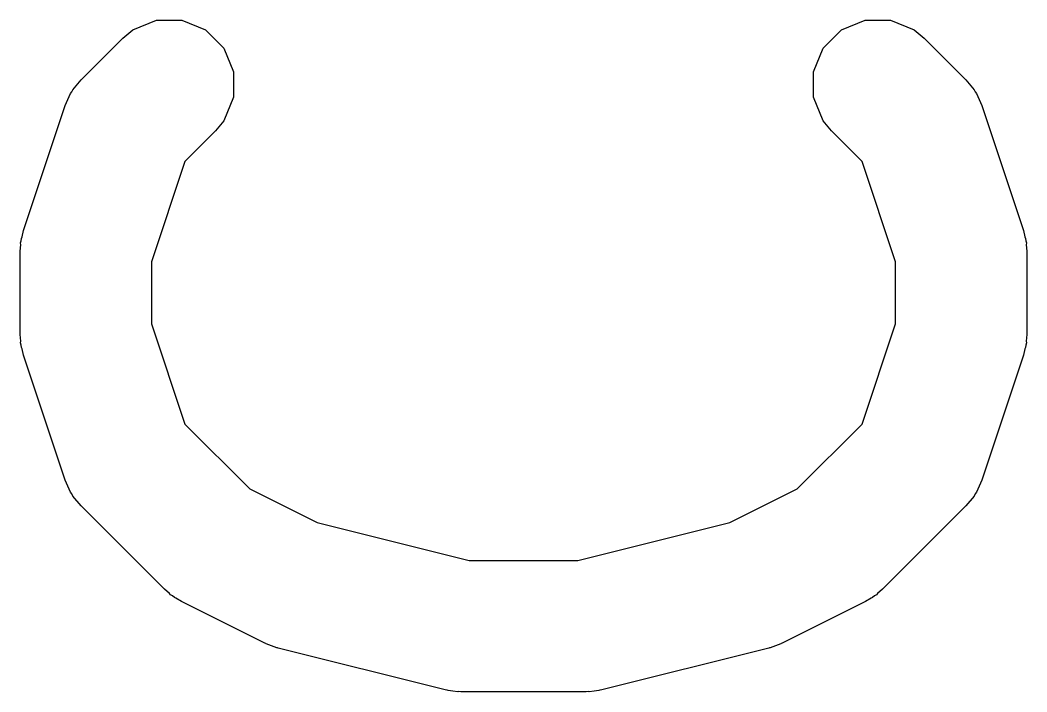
# Model space of a CAD drawing. Extents: x 2.08 to 4.63, y -4.92 to -2.81.
# Drawn here: x 2.96043 to 3.0057, y -4.77667 to -4.74645 of the extents above; entities that cross this region are included whole.
import ezdxf

# ---------------------------------------------------------------- set-up
doc = ezdxf.new("R2010")
doc.units = 0
doc.header["$MEASUREMENT"] = 0
doc.layers.add('BLACK', color=7, linetype='CONTINUOUS')

msp = doc.modelspace()

# ---------------------------------------------------------------- linework, layer by layer
at = {"layer": 'BLACK', "linetype": 'CONTINUOUS'}
for p, q in [((2.965488, -4.746889), (2.966552, -4.746448)), ((2.966552, -4.746448), (2.967704, -4.746448)), ((2.967704, -4.746448), (2.968769, -4.746889)), ((2.997359, -4.746889), (2.998423, -4.746448)), ((2.998423, -4.746448), (2.999575, -4.746448)), ((2.999575, -4.746448), (3.00064, -4.746889)), ((2.96504, -4.747256), (2.965488, -4.746889)), ((2.968769, -4.746889), (2.969583, -4.747703)), ((2.996544, -4.747703), (2.997359, -4.746889)), ((3.00064, -4.746889), (3.001087, -4.747256)), ((2.963166, -4.749131), (2.96504, -4.747256)), ((3.001087, -4.747256), (3.002962, -4.749131)), ((2.969583, -4.747703), (2.970024, -4.748768)), ((2.996103, -4.748768), (2.996544, -4.747703)), ((2.970024, -4.748768), (2.970024, -4.74992)), ((2.996103, -4.74992), (2.996103, -4.748768)), ((2.962798, -4.749578), (2.963166, -4.749131)), ((3.002962, -4.749131), (3.003329, -4.749578)), ((2.962452, -4.750285), (2.962688, -4.749756)), ((2.962688, -4.749756), (2.962758, -4.749676)), ((2.962758, -4.749676), (2.962798, -4.749578)), ((3.003329, -4.749578), (3.00337, -4.749676)), ((3.00337, -4.749676), (3.003439, -4.749756)), ((3.003439, -4.749756), (3.003675, -4.750285)), ((2.960577, -4.755909), (2.962452, -4.750285)), ((2.970024, -4.74992), (2.969583, -4.750984)), ((2.996544, -4.750984), (2.996103, -4.74992)), ((3.003675, -4.750285), (3.00555, -4.755909)), ((2.969583, -4.750984), (2.969216, -4.751432)), ((2.996911, -4.751432), (2.996544, -4.750984)), ((2.969216, -4.751432), (2.967834, -4.752814)), ((2.998293, -4.752814), (2.996911, -4.751432)), ((2.967834, -4.752814), (2.966331, -4.757322)), ((2.999796, -4.757322), (2.998293, -4.752814)), ((2.960483, -4.756267), (2.960513, -4.756195)), ((2.960513, -4.756195), (2.960577, -4.755909)), ((3.00555, -4.755909), (3.005615, -4.756195)), ((3.005615, -4.756195), (3.005645, -4.756267)), ((2.960426, -4.756843), (2.960455, -4.756551)), ((2.960449, -4.756474), (2.960472, -4.756371)), ((2.960455, -4.756551), (2.960449, -4.756474)), ((2.960472, -4.756371), (2.960483, -4.756267)), ((3.005645, -4.756267), (3.005655, -4.756371)), ((3.005655, -4.756371), (3.005678, -4.756474)), ((3.005678, -4.756474), (3.005673, -4.756551)), ((3.005673, -4.756551), (3.005702, -4.756843)), ((2.960426, -4.760592), (2.960426, -4.756843)), ((3.005702, -4.756843), (3.005702, -4.760592)), ((2.966331, -4.757322), (2.966331, -4.760113)), ((2.999796, -4.760113), (2.999796, -4.757322)), ((2.966331, -4.760113), (2.967834, -4.764622)), ((2.998293, -4.764622), (2.999796, -4.760113)), ((2.960455, -4.760884), (2.960426, -4.760592)), ((3.005702, -4.760592), (3.005673, -4.760884)), ((2.960449, -4.760962), (2.960455, -4.760884)), ((2.960472, -4.761064), (2.960449, -4.760962)), ((2.960483, -4.761169), (2.960472, -4.761064)), ((2.960513, -4.761241), (2.960483, -4.761169)), ((3.005645, -4.761169), (3.005615, -4.761241)), ((3.005655, -4.761064), (3.005645, -4.761169)), ((3.005678, -4.760962), (3.005655, -4.761064)), ((3.005673, -4.760884), (3.005678, -4.760962)), ((2.960577, -4.761526), (2.960513, -4.761241)), ((2.962452, -4.76715), (2.960577, -4.761526)), ((3.00555, -4.761526), (3.003675, -4.76715)), ((3.005615, -4.761241), (3.00555, -4.761526)), ((2.967834, -4.764622), (2.970752, -4.76754)), ((2.995375, -4.767539), (2.998293, -4.764622)), ((2.962688, -4.767679), (2.962452, -4.76715)), ((3.003675, -4.76715), (3.003439, -4.767679)), ((2.962758, -4.767759), (2.962688, -4.767679)), ((2.962798, -4.767857), (2.962758, -4.767759)), ((2.963166, -4.768305), (2.962798, -4.767857)), ((2.970752, -4.76754), (2.973783, -4.769055)), ((2.992344, -4.769055), (2.995375, -4.767539)), ((3.003329, -4.767857), (3.002962, -4.768305)), ((3.00337, -4.767759), (3.003329, -4.767857)), ((3.003439, -4.767679), (3.00337, -4.767759)), ((2.966915, -4.772054), (2.963166, -4.768305)), ((3.002962, -4.768305), (2.999212, -4.772054)), ((2.973783, -4.769055), (2.980615, -4.770763)), ((2.985512, -4.770763), (2.992344, -4.769055)), ((2.980615, -4.770763), (2.985512, -4.770763)), ((2.967141, -4.77224), (2.966915, -4.772054)), ((2.967193, -4.772299), (2.967141, -4.77224)), ((2.967281, -4.772355), (2.967193, -4.772299)), ((2.967363, -4.772421), (2.967281, -4.772355)), ((2.967435, -4.772451), (2.967363, -4.772421)), ((2.967682, -4.772607), (2.967435, -4.772451)), ((2.998693, -4.772451), (2.998445, -4.772607)), ((2.998765, -4.772421), (2.998693, -4.772451)), ((2.998846, -4.772355), (2.998765, -4.772421)), ((2.998935, -4.772299), (2.998846, -4.772355)), ((2.998986, -4.77224), (2.998935, -4.772299)), ((2.999212, -4.772054), (2.998986, -4.77224)), ((2.971432, -4.774482), (2.967682, -4.772607)), ((2.998445, -4.772607), (2.994695, -4.774482)), ((2.971474, -4.774498), (2.971432, -4.774482)), ((2.971491, -4.774511), (2.971474, -4.774498)), ((2.971733, -4.774597), (2.971491, -4.774511)), ((2.971973, -4.774689), (2.971733, -4.774597)), ((2.971994, -4.77469), (2.971973, -4.774689)), ((2.972036, -4.774706), (2.971994, -4.77469)), ((2.979535, -4.77658), (2.972036, -4.774706)), ((2.994091, -4.774706), (2.986592, -4.77658)), ((2.994134, -4.77469), (2.994091, -4.774706)), ((2.994155, -4.774689), (2.994134, -4.77469)), ((2.994394, -4.774597), (2.994155, -4.774689)), ((2.994636, -4.774511), (2.994394, -4.774597)), ((2.994653, -4.774498), (2.994636, -4.774511)), ((2.994695, -4.774482), (2.994653, -4.774498)), ((2.979635, -4.776595), (2.979535, -4.77658)), ((2.979676, -4.776612), (2.979635, -4.776595)), ((2.979893, -4.776633), (2.979676, -4.776612)), ((2.980108, -4.776665), (2.979893, -4.776633)), ((2.980151, -4.776659), (2.980108, -4.776665)), ((2.980252, -4.776669), (2.980151, -4.776659)), ((2.985876, -4.776669), (2.980252, -4.776669)), ((2.985976, -4.776659), (2.985876, -4.776669)), ((2.986019, -4.776665), (2.985976, -4.776659)), ((2.986235, -4.776633), (2.986019, -4.776665)), ((2.986452, -4.776612), (2.986235, -4.776633)), ((2.986492, -4.776595), (2.986452, -4.776612)), ((2.986592, -4.77658), (2.986492, -4.776595))]:
    msp.add_line(p, q, dxfattribs=at)

doc.saveas('drawing.dxf')
